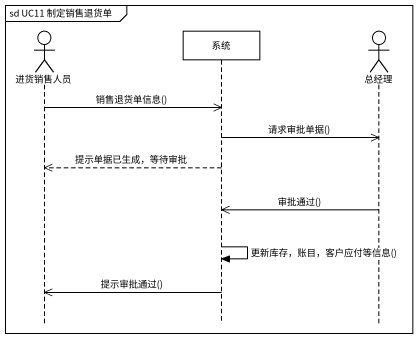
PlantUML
@startuml
mainframe sd UC11 制定销售退货单
hide footbox
actor 进货销售人员
participant 系统
actor 总经理

进货销售人员 ->> 系统 : 销售退货单信息()
系统 ->> 总经理 : 请求审批单据()
系统 -->> 进货销售人员 : 提示单据已生成，等待审批
总经理 ->> 系统 : 审批通过()
系统 -> 系统 : 更新库存，账目，客户应付等信息()
系统 ->> 进货销售人员 : 提示审批通过()
@enduml
